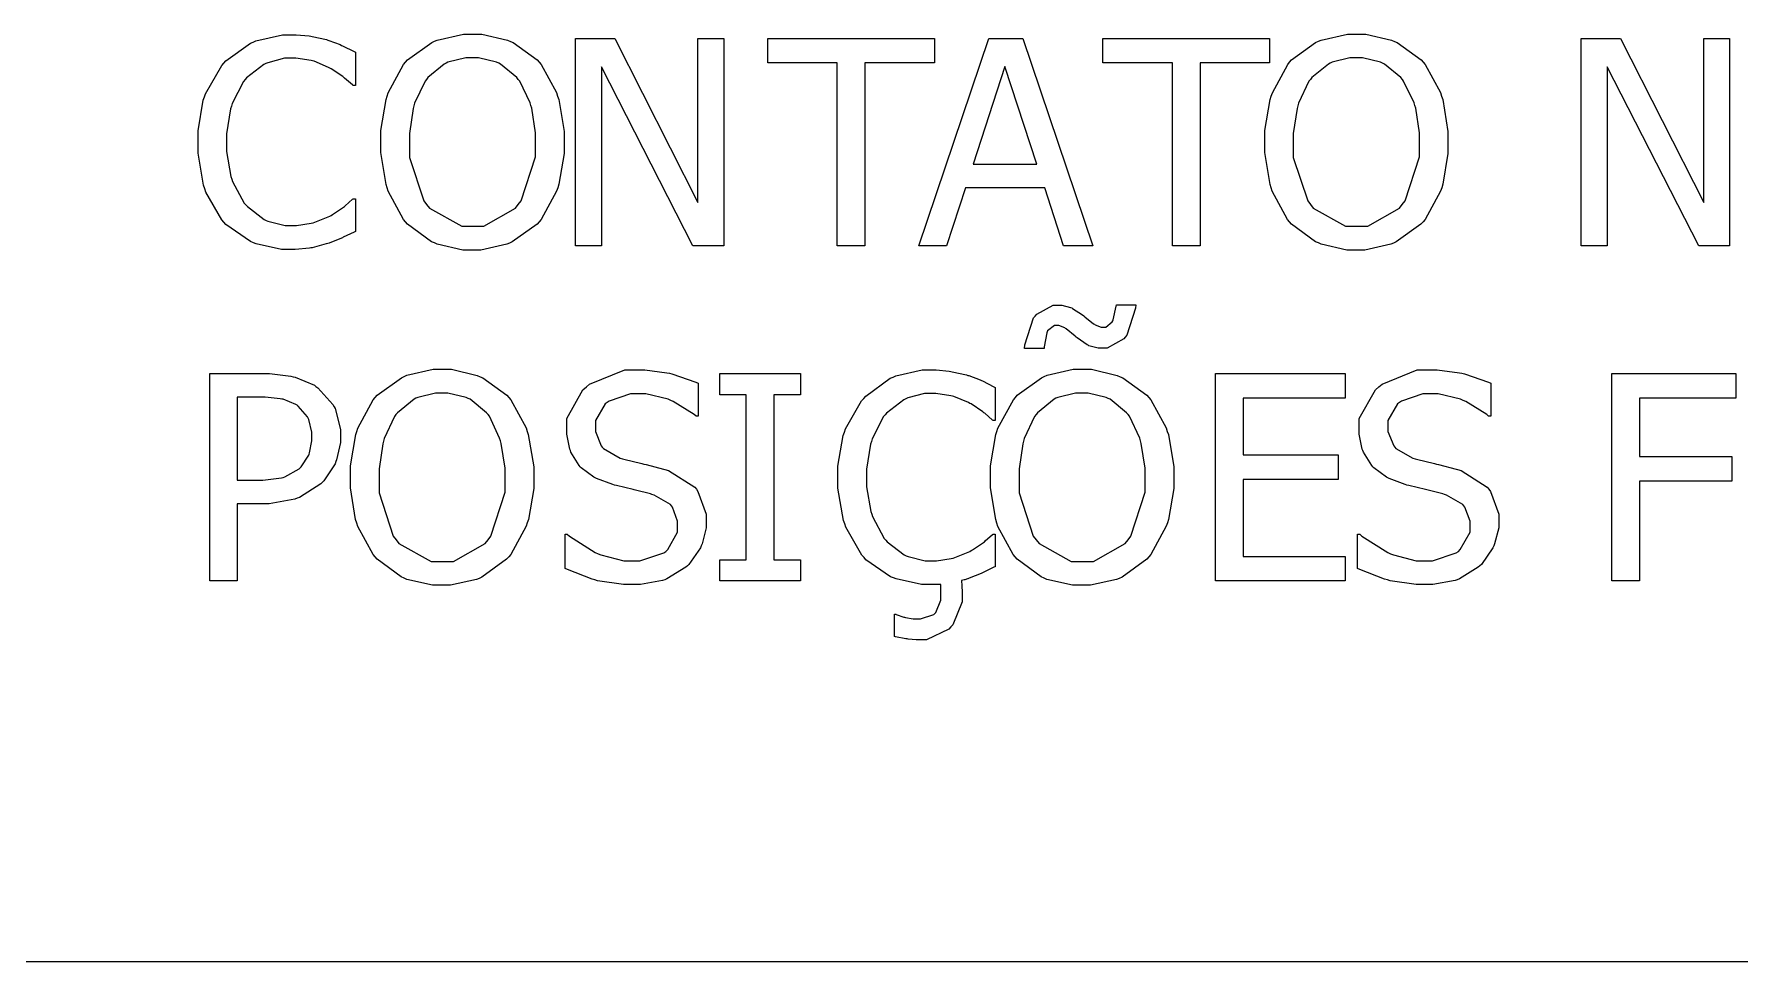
# Model space of a CAD drawing. Header units: millimetres. Extents: x 1974 to 2560, y 1429 to 1567.
# Drawn here: x 2481.084 to 2482.474, y 1519.283 to 1520.039 of the extents above; entities that cross this region are included whole.
import ezdxf

# ---------------------------------------------------------------- set-up
doc = ezdxf.new("R2010")
doc.units = ezdxf.units.MM
doc.layers.add('TEXTO', color=4, linetype='Continuous')

msp = doc.modelspace()

# ---------------------------------------------------------------- linework, layer by layer
at = {"layer": 'TEXTO', "color": 0}
for p, q in [((2481.2649, 1520.0332), (2481.2865, 1520.0381)), ((2481.2865, 1520.0381), (2481.2936, 1520.0381)), ((2481.2936, 1520.0381), (2481.2976, 1520.0381)), ((2481.2976, 1520.0381), (2481.3083, 1520.0371)), ((2481.4127, 1520.0337), (2481.434, 1520.0386)), ((2481.434, 1520.0386), (2481.4412, 1520.0386)), ((2481.4412, 1520.0386), (2481.449, 1520.0386)), ((2481.449, 1520.0386), (2481.47, 1520.0336)), ((2482.1329, 1520.0337), (2482.1544, 1520.0386)), ((2482.1544, 1520.0386), (2482.1615, 1520.0386)), ((2482.1615, 1520.0386), (2482.1693, 1520.0386)), ((2482.1693, 1520.0386), (2482.1903, 1520.0336)), ((2481.2404, 1520.0168), (2481.2604, 1520.0312)), ((2481.2604, 1520.0312), (2481.2627, 1520.0321)), ((2481.2627, 1520.0321), (2481.2649, 1520.0332)), ((2481.3083, 1520.0371), (2481.3096, 1520.0368)), ((2481.3096, 1520.0368), (2481.3107, 1520.0366)), ((2481.3107, 1520.0366), (2481.3223, 1520.0341)), ((2481.3223, 1520.0341), (2481.3234, 1520.0337)), ((2481.3234, 1520.0337), (2481.3242, 1520.0334)), ((2481.3242, 1520.0334), (2481.3335, 1520.03)), ((2481.3335, 1520.03), (2481.3345, 1520.0294)), ((2481.3345, 1520.0294), (2481.3355, 1520.029)), ((2481.3355, 1520.029), (2481.3449, 1520.0244)), ((2481.3449, 1520.0244), (2481.3459, 1520.0238)), ((2481.3884, 1520.0176), (2481.4081, 1520.0318)), ((2481.4081, 1520.0318), (2481.4104, 1520.0327)), ((2481.4104, 1520.0327), (2481.4127, 1520.0337)), ((2481.47, 1520.0336), (2481.4724, 1520.0326)), ((2481.4724, 1520.0326), (2481.4746, 1520.0316)), ((2481.4746, 1520.0316), (2481.4941, 1520.0175)), ((2481.5253, 1519.8661), (2481.5253, 1520.0351)), ((2481.5253, 1520.0351), (2481.5573, 1520.0351)), ((2481.5573, 1520.0351), (2481.6251, 1519.9013)), ((2481.6251, 1519.9013), (2481.6251, 1520.0351)), ((2481.6251, 1520.0351), (2481.6461, 1520.0351)), ((2481.6461, 1520.0351), (2481.6461, 1519.8661)), ((2481.6461, 1520.0351), (2481.6461, 1520.0351)), ((2481.6819, 1520.0151), (2481.6819, 1520.0351)), ((2481.6819, 1520.0351), (2481.8177, 1520.0351)), ((2481.8051, 1519.8661), (2481.8621, 1520.0351)), ((2481.8177, 1520.0351), (2481.8177, 1520.0151)), ((2481.8621, 1520.0351), (2481.8897, 1520.0351)), ((2481.8897, 1520.0351), (2481.9467, 1519.8661)), ((2481.9551, 1520.0151), (2481.9551, 1520.0351)), ((2481.9551, 1520.0351), (2482.0909, 1520.0351)), ((2482.0909, 1520.0351), (2482.0909, 1520.0151)), ((2482.1088, 1520.0176), (2482.1284, 1520.0318)), ((2482.1284, 1520.0318), (2482.1307, 1520.0327)), ((2482.1307, 1520.0327), (2482.1329, 1520.0337)), ((2482.1903, 1520.0336), (2482.1926, 1520.0326)), ((2482.1926, 1520.0326), (2482.1948, 1520.0316)), ((2482.1948, 1520.0316), (2482.2143, 1520.0175)), ((2482.3448, 1519.8661), (2482.3448, 1520.0351)), ((2482.3448, 1520.0351), (2482.3767, 1520.0351)), ((2482.3767, 1520.0351), (2482.4446, 1519.9013)), ((2482.4446, 1519.9013), (2482.4446, 1520.0351)), ((2482.4446, 1520.0351), (2482.4657, 1520.0351)), ((2482.4657, 1520.0351), (2482.4657, 1519.8661)), ((2482.4657, 1520.0351), (2482.4657, 1520.0351)), ((2481.2239, 1519.99), (2481.237, 1520.0129)), ((2481.237, 1520.0129), (2481.2387, 1520.0149)), ((2481.2387, 1520.0149), (2481.2404, 1520.0168)), ((2481.2713, 1520.0138), (2481.2573, 1520.0029)), ((2481.273, 1520.0145), (2481.2713, 1520.0138)), ((2481.2745, 1520.0152), (2481.273, 1520.0145)), ((2481.2883, 1520.019), (2481.2745, 1520.0152)), ((2481.2934, 1520.019), (2481.2883, 1520.019)), ((2481.2975, 1520.019), (2481.2934, 1520.019)), ((2481.3098, 1520.017), (2481.2975, 1520.019)), ((2481.311, 1520.0167), (2481.3098, 1520.017)), ((2481.3123, 1520.0164), (2481.311, 1520.0167)), ((2481.3239, 1520.0114), (2481.3123, 1520.0164)), ((2481.3251, 1520.0109), (2481.3239, 1520.0114)), ((2481.3262, 1520.0103), (2481.3251, 1520.0109)), ((2481.3357, 1520.0039), (2481.3262, 1520.0103)), ((2481.3459, 1520.0238), (2481.3459, 1519.9967)), ((2481.3727, 1519.9906), (2481.3852, 1520.0137)), ((2481.3852, 1520.0137), (2481.3869, 1520.0157)), ((2481.3869, 1520.0157), (2481.3884, 1520.0176)), ((2481.4184, 1520.0142), (2481.405, 1520.0032)), ((2481.42, 1520.0149), (2481.4184, 1520.0142)), ((2481.4214, 1520.0157), (2481.42, 1520.0149)), ((2481.436, 1520.0191), (2481.4214, 1520.0157)), ((2481.4414, 1520.0191), (2481.436, 1520.0191)), ((2481.4463, 1520.0191), (2481.4414, 1520.0191)), ((2481.461, 1520.0156), (2481.4463, 1520.0191)), ((2481.4627, 1520.0148), (2481.461, 1520.0156)), ((2481.4642, 1520.0141), (2481.4627, 1520.0148)), ((2481.4776, 1520.0031), (2481.4642, 1520.0141)), ((2481.4941, 1520.0175), (2481.4957, 1520.0157)), ((2481.4957, 1520.0157), (2481.4973, 1520.0138)), ((2481.4957, 1520.0157), (2481.4957, 1520.0157)), ((2481.4973, 1520.0138), (2481.5097, 1519.9909)), ((2481.621, 1519.8661), (2481.5464, 1520.0118)), ((2481.5464, 1520.0118), (2481.5464, 1519.8661)), ((2481.7385, 1520.0151), (2481.6819, 1520.0151)), ((2481.7385, 1519.8661), (2481.7385, 1520.0151)), ((2481.8177, 1520.0151), (2481.7611, 1520.0151)), ((2481.7611, 1520.0151), (2481.7611, 1519.8661)), ((2481.8752, 1520.0121), (2481.8493, 1519.9325)), ((2481.9013, 1519.9325), (2481.8752, 1520.0121)), ((2482.0117, 1520.0151), (2481.9551, 1520.0151)), ((2482.0117, 1519.8661), (2482.0117, 1520.0151)), ((2482.0909, 1520.0151), (2482.0343, 1520.0151)), ((2482.0343, 1520.0151), (2482.0343, 1519.8661)), ((2482.0931, 1519.9906), (2482.1056, 1520.0137)), ((2482.1056, 1520.0137), (2482.1072, 1520.0157)), ((2482.1072, 1520.0157), (2482.1088, 1520.0176)), ((2482.1388, 1520.0142), (2482.1253, 1520.0032)), ((2482.1403, 1520.0149), (2482.1388, 1520.0142)), ((2482.1418, 1520.0157), (2482.1403, 1520.0149)), ((2482.1563, 1520.0191), (2482.1418, 1520.0157)), ((2482.1617, 1520.0191), (2482.1563, 1520.0191)), ((2482.1665, 1520.0191), (2482.1617, 1520.0191)), ((2482.1812, 1520.0156), (2482.1665, 1520.0191)), ((2482.1829, 1520.0148), (2482.1812, 1520.0156)), ((2482.1844, 1520.0141), (2482.1829, 1520.0148)), ((2482.1979, 1520.0031), (2482.1844, 1520.0141)), ((2482.2143, 1520.0175), (2482.216, 1520.0157)), ((2482.216, 1520.0157), (2482.2175, 1520.0138)), ((2482.216, 1520.0157), (2482.216, 1520.0157)), ((2482.2175, 1520.0138), (2482.23, 1519.9909)), ((2482.4405, 1519.8661), (2482.3658, 1520.0118)), ((2482.3658, 1520.0118), (2482.3658, 1519.8661)), ((2481.2549, 1520), (2481.2456, 1519.982)), ((2481.2561, 1520.0015), (2481.2549, 1520)), ((2481.2573, 1520.0029), (2481.2561, 1520.0015)), ((2481.3364, 1520.0032), (2481.3357, 1520.0039)), ((2481.3372, 1520.0026), (2481.3364, 1520.0032)), ((2481.3435, 1519.9971), (2481.3372, 1520.0026)), ((2481.344, 1519.9967), (2481.3435, 1519.9971)), ((2481.3459, 1519.9967), (2481.344, 1519.9967)), ((2481.4027, 1520.0003), (2481.3942, 1519.9823)), ((2481.4039, 1520.0017), (2481.4027, 1520.0003)), ((2481.405, 1520.0032), (2481.4039, 1520.0017)), ((2481.4787, 1520.0017), (2481.4776, 1520.0031)), ((2481.4798, 1520.0003), (2481.4787, 1520.0017)), ((2481.4884, 1519.9825), (2481.4798, 1520.0003)), ((2482.1229, 1520.0003), (2482.1144, 1519.9823)), ((2482.1241, 1520.0017), (2482.1229, 1520.0003)), ((2482.1253, 1520.0032), (2482.1241, 1520.0017)), ((2482.1991, 1520.0017), (2482.1979, 1520.0031)), ((2482.2001, 1520.0003), (2482.1991, 1520.0017)), ((2482.2086, 1519.9825), (2482.2001, 1520.0003)), ((2481.2177, 1519.9597), (2481.222, 1519.9848)), ((2481.222, 1519.9848), (2481.223, 1519.9874)), ((2481.223, 1519.9874), (2481.2239, 1519.99)), ((2481.3666, 1519.96), (2481.371, 1519.9853)), ((2481.371, 1519.9853), (2481.3719, 1519.9879)), ((2481.3719, 1519.9879), (2481.3727, 1519.9906)), ((2481.489, 1519.9803), (2481.4884, 1519.9825)), ((2481.5097, 1519.9909), (2481.5107, 1519.9881)), ((2481.5107, 1519.9881), (2481.5116, 1519.9854)), ((2481.5116, 1519.9854), (2481.516, 1519.9593)), ((2482.0869, 1519.96), (2482.0913, 1519.9853)), ((2482.0913, 1519.9853), (2482.0922, 1519.9879)), ((2482.0922, 1519.9879), (2482.0931, 1519.9906)), ((2482.2093, 1519.9803), (2482.2086, 1519.9825)), ((2482.23, 1519.9909), (2482.231, 1519.9881)), ((2482.231, 1519.9881), (2482.2319, 1519.9854)), ((2482.2319, 1519.9854), (2482.2362, 1519.9593)), ((2481.2443, 1519.9777), (2481.241, 1519.9572)), ((2481.2449, 1519.9798), (2481.2443, 1519.9777)), ((2481.2456, 1519.982), (2481.2449, 1519.9798)), ((2481.3929, 1519.9779), (2481.39, 1519.9575)), ((2481.3936, 1519.98), (2481.3929, 1519.9779)), ((2481.3942, 1519.9823), (2481.3936, 1519.98)), ((2481.4896, 1519.9781), (2481.489, 1519.9803)), ((2481.4926, 1519.958), (2481.4896, 1519.9781)), ((2482.1132, 1519.9779), (2482.1102, 1519.9575)), ((2482.1138, 1519.98), (2482.1132, 1519.9779)), ((2482.1144, 1519.9823), (2482.1138, 1519.98)), ((2482.2099, 1519.9781), (2482.2093, 1519.9803)), ((2482.213, 1519.958), (2482.2099, 1519.9781)), ((2481.2177, 1519.9504), (2481.2177, 1519.9597)), ((2481.241, 1519.9572), (2481.241, 1519.9504)), ((2481.3666, 1519.9506), (2481.3666, 1519.96)), ((2481.39, 1519.9575), (2481.39, 1519.9506)), ((2481.4926, 1519.9506), (2481.4926, 1519.958)), ((2481.516, 1519.9593), (2481.516, 1519.9506)), ((2482.0869, 1519.9506), (2482.0869, 1519.96)), ((2482.1102, 1519.9575), (2482.1102, 1519.9506)), ((2482.213, 1519.9506), (2482.213, 1519.958)), ((2482.2362, 1519.9593), (2482.2362, 1519.9506)), ((2481.2177, 1519.9416), (2481.2177, 1519.9504)), ((2481.2222, 1519.9154), (2481.2177, 1519.9416)), ((2481.241, 1519.9504), (2481.241, 1519.9429)), ((2481.241, 1519.9429), (2481.2445, 1519.9226)), ((2481.3666, 1519.942), (2481.3666, 1519.9506)), ((2481.371, 1519.9161), (2481.3666, 1519.942)), ((2481.39, 1519.9506), (2481.39, 1519.9379)), ((2481.4926, 1519.9387), (2481.4926, 1519.9506)), ((2481.4926, 1519.9506), (2481.4926, 1519.9506)), ((2481.516, 1519.9413), (2481.5117, 1519.9162)), ((2481.516, 1519.9506), (2481.516, 1519.9413)), ((2482.0869, 1519.942), (2482.0869, 1519.9506)), ((2482.0912, 1519.9161), (2482.0869, 1519.942)), ((2482.1102, 1519.9506), (2482.1102, 1519.9379)), ((2482.213, 1519.9387), (2482.213, 1519.9506)), ((2482.213, 1519.9506), (2482.213, 1519.9506)), ((2482.2362, 1519.9413), (2482.232, 1519.9162)), ((2482.2362, 1519.9506), (2482.2362, 1519.9413)), ((2481.39, 1519.9379), (2481.4016, 1519.9027)), ((2481.481, 1519.9027), (2481.4926, 1519.9387)), ((2481.8493, 1519.9325), (2481.9013, 1519.9325)), ((2481.8493, 1519.9325), (2481.8493, 1519.9325)), ((2482.1102, 1519.9379), (2482.1219, 1519.9027)), ((2482.2013, 1519.9027), (2482.213, 1519.9387)), ((2481.2232, 1519.9126), (2481.2222, 1519.9154)), ((2481.2445, 1519.9226), (2481.2452, 1519.9205)), ((2481.2452, 1519.9205), (2481.2459, 1519.9184)), ((2481.2459, 1519.9184), (2481.2554, 1519.9008)), ((2481.3719, 1519.9133), (2481.371, 1519.9161)), ((2481.3727, 1519.9106), (2481.3719, 1519.9133)), ((2481.5108, 1519.9134), (2481.5099, 1519.9107)), ((2481.5117, 1519.9162), (2481.5108, 1519.9134)), ((2481.843, 1519.9133), (2481.8277, 1519.8661)), ((2481.9077, 1519.9133), (2481.843, 1519.9133)), ((2481.9229, 1519.8661), (2481.9077, 1519.9133)), ((2482.0921, 1519.9133), (2482.0912, 1519.9161)), ((2482.093, 1519.9106), (2482.0921, 1519.9133)), ((2482.2311, 1519.9134), (2482.2302, 1519.9107)), ((2482.232, 1519.9162), (2482.2311, 1519.9134)), ((2481.2241, 1519.9099), (2481.2232, 1519.9126)), ((2481.2371, 1519.8871), (2481.2241, 1519.9099)), ((2481.2554, 1519.9008), (2481.2567, 1519.8994)), ((2481.2567, 1519.8994), (2481.2579, 1519.898)), ((2481.3377, 1519.8987), (2481.3436, 1519.904)), ((2481.3436, 1519.904), (2481.3441, 1519.9044)), ((2481.3441, 1519.9044), (2481.3459, 1519.9044)), ((2481.3459, 1519.9044), (2481.3459, 1519.8776)), ((2481.3851, 1519.8876), (2481.3727, 1519.9106)), ((2481.4016, 1519.9027), (2481.404, 1519.8997)), ((2481.404, 1519.8997), (2481.4063, 1519.8967)), ((2481.4764, 1519.8967), (2481.4787, 1519.8997)), ((2481.4787, 1519.8997), (2481.481, 1519.9027)), ((2481.5099, 1519.9107), (2481.4974, 1519.8876)), ((2482.1055, 1519.8876), (2482.093, 1519.9106)), ((2482.1219, 1519.9027), (2482.1242, 1519.8997)), ((2482.1242, 1519.8997), (2482.1265, 1519.8967)), ((2482.1967, 1519.8967), (2482.199, 1519.8997)), ((2482.199, 1519.8997), (2482.2013, 1519.9027)), ((2482.2302, 1519.9107), (2482.2176, 1519.8876)), ((2481.2388, 1519.8852), (2481.2371, 1519.8871)), ((2481.2405, 1519.8833), (2481.2388, 1519.8852)), ((2481.2579, 1519.898), (2481.2715, 1519.8875)), ((2481.2715, 1519.8875), (2481.2732, 1519.8867)), ((2481.2732, 1519.8867), (2481.2747, 1519.8861)), ((2481.2747, 1519.8861), (2481.2887, 1519.8825)), ((2481.3115, 1519.8849), (2481.3129, 1519.8853)), ((2481.3129, 1519.8853), (2481.3251, 1519.8902)), ((2481.3251, 1519.8902), (2481.3263, 1519.8908)), ((2481.3263, 1519.8908), (2481.3272, 1519.8915)), ((2481.3272, 1519.8915), (2481.3362, 1519.8975)), ((2481.3362, 1519.8975), (2481.337, 1519.8981)), ((2481.337, 1519.8981), (2481.3377, 1519.8987)), ((2481.3868, 1519.8856), (2481.3851, 1519.8876)), ((2481.3884, 1519.8838), (2481.3868, 1519.8856)), ((2481.4063, 1519.8967), (2481.4326, 1519.882)), ((2481.4507, 1519.882), (2481.4764, 1519.8967)), ((2481.4957, 1519.8856), (2481.494, 1519.8837)), ((2481.4974, 1519.8876), (2481.4957, 1519.8856)), ((2482.1071, 1519.8856), (2482.1055, 1519.8876)), ((2482.1087, 1519.8838), (2482.1071, 1519.8856)), ((2482.1265, 1519.8967), (2482.1528, 1519.882)), ((2482.171, 1519.882), (2482.1967, 1519.8967)), ((2482.216, 1519.8856), (2482.2142, 1519.8837)), ((2482.2176, 1519.8876), (2482.216, 1519.8856)), ((2481.2605, 1519.8696), (2481.2405, 1519.8833)), ((2481.2887, 1519.8825), (2481.2934, 1519.8825)), ((2481.2934, 1519.8825), (2481.2979, 1519.8825)), ((2481.2979, 1519.8825), (2481.31, 1519.8845)), ((2481.31, 1519.8845), (2481.3115, 1519.8849)), ((2481.3345, 1519.8722), (2481.3245, 1519.8683)), ((2481.3354, 1519.8725), (2481.3345, 1519.8722)), ((2481.3361, 1519.873), (2481.3354, 1519.8725)), ((2481.3449, 1519.8772), (2481.3361, 1519.873)), ((2481.3459, 1519.8776), (2481.3449, 1519.8772)), ((2481.408, 1519.8694), (2481.3884, 1519.8838)), ((2481.4326, 1519.882), (2481.4414, 1519.882)), ((2481.4414, 1519.882), (2481.4507, 1519.882)), ((2481.494, 1519.8837), (2481.4738, 1519.8692)), ((2482.1284, 1519.8694), (2482.1087, 1519.8838)), ((2482.1528, 1519.882), (2482.1617, 1519.882)), ((2482.1617, 1519.882), (2482.171, 1519.882)), ((2482.2142, 1519.8837), (2482.1941, 1519.8692)), ((2481.2628, 1519.8686), (2481.2605, 1519.8696)), ((2481.2651, 1519.8677), (2481.2628, 1519.8686)), ((2481.2856, 1519.863), (2481.2651, 1519.8677)), ((2481.2933, 1519.863), (2481.2856, 1519.863)), ((2481.297, 1519.863), (2481.2933, 1519.863)), ((2481.2933, 1519.863), (2481.2933, 1519.863)), ((2481.3086, 1519.8641), (2481.297, 1519.863)), ((2481.3097, 1519.8643), (2481.3086, 1519.8641)), ((2481.3107, 1519.8645), (2481.3097, 1519.8643)), ((2481.3221, 1519.8676), (2481.3107, 1519.8645)), ((2481.3234, 1519.8679), (2481.3221, 1519.8676)), ((2481.3245, 1519.8683), (2481.3234, 1519.8679)), ((2481.4104, 1519.8684), (2481.408, 1519.8694)), ((2481.4126, 1519.8674), (2481.4104, 1519.8684)), ((2481.4334, 1519.8626), (2481.4126, 1519.8674)), ((2481.4412, 1519.8626), (2481.4334, 1519.8626)), ((2481.4482, 1519.8626), (2481.4412, 1519.8626)), ((2481.4693, 1519.8673), (2481.4482, 1519.8626)), ((2481.4716, 1519.8682), (2481.4693, 1519.8673)), ((2481.4738, 1519.8692), (2481.4716, 1519.8682)), ((2481.5464, 1519.8661), (2481.5253, 1519.8661)), ((2481.6461, 1519.8661), (2481.621, 1519.8661)), ((2481.7611, 1519.8661), (2481.7385, 1519.8661)), ((2481.7611, 1519.8661), (2481.7611, 1519.8661)), ((2481.8277, 1519.8661), (2481.8051, 1519.8661)), ((2481.8277, 1519.8661), (2481.8277, 1519.8661)), ((2481.9467, 1519.8661), (2481.9229, 1519.8661)), ((2482.0343, 1519.8661), (2482.0117, 1519.8661)), ((2482.0343, 1519.8661), (2482.0343, 1519.8661)), ((2482.1307, 1519.8684), (2482.1284, 1519.8694)), ((2482.1329, 1519.8674), (2482.1307, 1519.8684)), ((2482.1538, 1519.8626), (2482.1329, 1519.8674)), ((2482.1615, 1519.8626), (2482.1538, 1519.8626)), ((2482.1685, 1519.8626), (2482.1615, 1519.8626)), ((2482.1896, 1519.8673), (2482.1685, 1519.8626)), ((2482.1919, 1519.8682), (2482.1896, 1519.8673)), ((2482.1941, 1519.8692), (2482.1919, 1519.8682)), ((2482.3658, 1519.8661), (2482.3448, 1519.8661)), ((2482.4657, 1519.8661), (2482.4405, 1519.8661)), ((2481.9011, 1519.8103), (2481.9144, 1519.8176)), ((2481.9144, 1519.8176), (2481.919, 1519.8176)), ((2481.919, 1519.8176), (2481.9216, 1519.8176)), ((2481.9216, 1519.8176), (2481.9287, 1519.8158)), ((2481.9287, 1519.8158), (2481.9296, 1519.8155)), ((2481.9635, 1519.8058), (2481.9659, 1519.8168)), ((2481.9659, 1519.8168), (2481.966, 1519.8181)), ((2481.966, 1519.8181), (2481.9818, 1519.8181)), ((2481.966, 1519.8181), (2481.966, 1519.8181)), ((2481.9818, 1519.8181), (2481.9816, 1519.8152)), ((2481.8913, 1519.7853), (2481.8984, 1519.8073)), ((2481.8984, 1519.8073), (2481.8998, 1519.8087)), ((2481.8998, 1519.8087), (2481.9011, 1519.8103)), ((2481.9296, 1519.8155), (2481.9304, 1519.8151)), ((2481.9304, 1519.8151), (2481.9385, 1519.8097)), ((2481.9385, 1519.8097), (2481.9394, 1519.8089)), ((2481.9394, 1519.8089), (2481.9402, 1519.8083)), ((2481.9402, 1519.8083), (2481.9475, 1519.8025)), ((2481.9475, 1519.8025), (2481.9482, 1519.8021)), ((2481.9482, 1519.8021), (2481.9488, 1519.8017)), ((2481.9488, 1519.8017), (2481.9537, 1519.7998)), ((2481.9573, 1519.7998), (2481.9627, 1519.8042)), ((2481.9627, 1519.8042), (2481.9631, 1519.805)), ((2481.9631, 1519.805), (2481.9635, 1519.8058)), ((2481.9816, 1519.8152), (2481.9745, 1519.7932)), ((2481.9093, 1519.7952), (2481.9071, 1519.7838)), ((2481.9097, 1519.796), (2481.9093, 1519.7952)), ((2481.91, 1519.7969), (2481.9097, 1519.796)), ((2481.9155, 1519.8012), (2481.91, 1519.7969)), ((2481.9174, 1519.8012), (2481.9155, 1519.8012)), ((2481.919, 1519.8012), (2481.9174, 1519.8012)), ((2481.9239, 1519.7993), (2481.919, 1519.8012)), ((2481.9246, 1519.7988), (2481.9239, 1519.7993)), ((2481.9252, 1519.7983), (2481.9246, 1519.7988)), ((2481.9324, 1519.7924), (2481.9252, 1519.7983)), ((2481.9333, 1519.7917), (2481.9324, 1519.7924)), ((2481.934, 1519.791), (2481.9333, 1519.7917)), ((2481.9421, 1519.7853), (2481.934, 1519.791)), ((2481.9537, 1519.7998), (2481.9554, 1519.7998)), ((2481.9554, 1519.7998), (2481.9573, 1519.7998)), ((2481.9721, 1519.7902), (2481.9584, 1519.7828)), ((2481.9733, 1519.7917), (2481.9721, 1519.7902)), ((2481.9745, 1519.7932), (2481.9733, 1519.7917)), ((2481.8912, 1519.7824), (2481.8913, 1519.7853)), ((2481.9071, 1519.7824), (2481.8912, 1519.7824)), ((2481.9071, 1519.7838), (2481.9071, 1519.7824)), ((2481.943, 1519.785), (2481.9421, 1519.7853)), ((2481.9437, 1519.7847), (2481.943, 1519.785)), ((2481.9511, 1519.7828), (2481.9437, 1519.7847)), ((2481.9539, 1519.7828), (2481.9511, 1519.7828)), ((2481.9584, 1519.7828), (2481.9539, 1519.7828)), ((2481.2273, 1519.593), (2481.2273, 1519.7619)), ((2481.2273, 1519.7619), (2481.2697, 1519.7619)), ((2481.2697, 1519.7619), (2481.276, 1519.7619)), ((2481.276, 1519.7619), (2481.2934, 1519.7599)), ((2481.3857, 1519.7596), (2481.3879, 1519.7606)), ((2481.3879, 1519.7606), (2481.4093, 1519.7655)), ((2481.4093, 1519.7655), (2481.4165, 1519.7655)), ((2481.4165, 1519.7655), (2481.4242, 1519.7655)), ((2481.4242, 1519.7655), (2481.4452, 1519.7605)), ((2481.4452, 1519.7605), (2481.4475, 1519.7594)), ((2481.5368, 1519.7534), (2481.5654, 1519.765)), ((2481.5654, 1519.765), (2481.575, 1519.765)), ((2481.575, 1519.765), (2481.5817, 1519.765)), ((2481.5817, 1519.765), (2481.5996, 1519.7627)), ((2481.5996, 1519.7627), (2481.6018, 1519.7622)), ((2481.6018, 1519.7622), (2481.6038, 1519.7617)), ((2481.6038, 1519.7617), (2481.6234, 1519.755)), ((2481.6429, 1519.7447), (2481.6429, 1519.7619)), ((2481.6429, 1519.7619), (2481.7085, 1519.7619)), ((2481.7085, 1519.7619), (2481.7085, 1519.7447)), ((2481.7841, 1519.7591), (2481.7864, 1519.7601)), ((2481.7864, 1519.7601), (2481.8079, 1519.765)), ((2481.8079, 1519.765), (2481.8151, 1519.765)), ((2481.8151, 1519.765), (2481.8191, 1519.765)), ((2481.8191, 1519.765), (2481.8298, 1519.764)), ((2481.8298, 1519.764), (2481.8311, 1519.7637)), ((2481.8311, 1519.7637), (2481.8323, 1519.7635)), ((2481.8323, 1519.7635), (2481.8438, 1519.7609)), ((2481.8438, 1519.7609), (2481.8449, 1519.7605)), ((2481.8449, 1519.7605), (2481.8458, 1519.7603)), ((2481.8458, 1519.7603), (2481.8551, 1519.7568)), ((2481.9073, 1519.7596), (2481.9095, 1519.7606)), ((2481.9095, 1519.7606), (2481.9309, 1519.7655)), ((2481.9309, 1519.7655), (2481.938, 1519.7655)), ((2481.938, 1519.7655), (2481.9458, 1519.7655)), ((2481.9458, 1519.7655), (2481.9667, 1519.7605)), ((2481.9667, 1519.7605), (2481.9691, 1519.7594)), ((2482.0469, 1519.593), (2482.0469, 1519.7619)), ((2482.0469, 1519.7619), (2482.1524, 1519.7619)), ((2482.1524, 1519.7619), (2482.1524, 1519.742)), ((2482.1825, 1519.7534), (2482.2111, 1519.765)), ((2482.2111, 1519.765), (2482.2207, 1519.765)), ((2482.2207, 1519.765), (2482.2274, 1519.765)), ((2482.2274, 1519.765), (2482.2455, 1519.7627)), ((2482.2455, 1519.7627), (2482.2476, 1519.7622)), ((2482.2476, 1519.7622), (2482.2496, 1519.7617)), ((2482.2496, 1519.7617), (2482.2691, 1519.755)), ((2482.3697, 1519.593), (2482.3697, 1519.7619)), ((2482.3697, 1519.7619), (2482.4708, 1519.7619)), ((2482.4708, 1519.7619), (2482.4708, 1519.742)), ((2482.4708, 1519.7619), (2482.4708, 1519.7619)), ((2481.2934, 1519.7599), (2481.2952, 1519.7594)), ((2481.2952, 1519.7594), (2481.297, 1519.7591)), ((2481.297, 1519.7591), (2481.3125, 1519.7524)), ((2481.3125, 1519.7524), (2481.3138, 1519.7514)), ((2481.3138, 1519.7514), (2481.3154, 1519.7503)), ((2481.3154, 1519.7503), (2481.3276, 1519.7367)), ((2481.3637, 1519.7445), (2481.3834, 1519.7586)), ((2481.3834, 1519.7586), (2481.3857, 1519.7596)), ((2481.4475, 1519.7594), (2481.4498, 1519.7585)), ((2481.4498, 1519.7585), (2481.4693, 1519.7444)), ((2481.5181, 1519.7253), (2481.5314, 1519.7488)), ((2481.5314, 1519.7488), (2481.5342, 1519.7511)), ((2481.5342, 1519.7511), (2481.5368, 1519.7534)), ((2481.6234, 1519.755), (2481.6253, 1519.7541)), ((2481.6253, 1519.7541), (2481.6253, 1519.7272)), ((2481.7618, 1519.7436), (2481.7818, 1519.7581)), ((2481.7818, 1519.7581), (2481.7841, 1519.7591)), ((2481.8551, 1519.7568), (2481.856, 1519.7563)), ((2481.856, 1519.7563), (2481.8569, 1519.756)), ((2481.8569, 1519.756), (2481.8663, 1519.7513)), ((2481.8663, 1519.7513), (2481.8673, 1519.7507)), ((2481.8673, 1519.7507), (2481.8673, 1519.7236)), ((2481.8853, 1519.7445), (2481.9049, 1519.7586)), ((2481.9049, 1519.7586), (2481.9073, 1519.7596)), ((2481.9691, 1519.7594), (2481.9713, 1519.7585)), ((2481.9713, 1519.7585), (2481.9908, 1519.7444)), ((2482.1639, 1519.7253), (2482.1772, 1519.7488)), ((2482.1772, 1519.7488), (2482.1799, 1519.7511)), ((2482.1799, 1519.7511), (2482.1825, 1519.7534)), ((2482.2691, 1519.755), (2482.271, 1519.7541)), ((2482.271, 1519.7541), (2482.271, 1519.7272)), ((2481.2683, 1519.7427), (2481.2497, 1519.7427)), ((2481.2497, 1519.7427), (2481.2497, 1519.6751)), ((2481.2724, 1519.7427), (2481.2683, 1519.7427)), ((2481.2847, 1519.7415), (2481.2724, 1519.7427)), ((2481.286, 1519.7412), (2481.2847, 1519.7415)), ((2481.2872, 1519.741), (2481.286, 1519.7412)), ((2481.2974, 1519.7367), (2481.2872, 1519.741)), ((2481.2984, 1519.7362), (2481.2974, 1519.7367)), ((2481.2994, 1519.7355), (2481.2984, 1519.7362)), ((2481.307, 1519.7268), (2481.2994, 1519.7355)), ((2481.3276, 1519.7367), (2481.3286, 1519.735)), ((2481.3286, 1519.735), (2481.3295, 1519.7334)), ((2481.3295, 1519.7334), (2481.3339, 1519.7165)), ((2481.348, 1519.7175), (2481.3605, 1519.7406)), ((2481.3605, 1519.7406), (2481.3621, 1519.7426)), ((2481.3621, 1519.7426), (2481.3637, 1519.7445)), ((2481.3937, 1519.7411), (2481.3802, 1519.7301)), ((2481.3952, 1519.7418), (2481.3937, 1519.7411)), ((2481.3967, 1519.7426), (2481.3952, 1519.7418)), ((2481.4112, 1519.746), (2481.3967, 1519.7426)), ((2481.4166, 1519.746), (2481.4112, 1519.746)), ((2481.4214, 1519.746), (2481.4166, 1519.746)), ((2481.4362, 1519.7424), (2481.4214, 1519.746)), ((2481.4378, 1519.7417), (2481.4362, 1519.7424)), ((2481.4394, 1519.741), (2481.4378, 1519.7417)), ((2481.4528, 1519.7301), (2481.4394, 1519.741)), ((2481.4693, 1519.7444), (2481.4709, 1519.7426)), ((2481.4709, 1519.7426), (2481.4725, 1519.7407)), ((2481.4709, 1519.7426), (2481.4709, 1519.7426)), ((2481.4725, 1519.7407), (2481.485, 1519.7177)), ((2481.5495, 1519.7372), (2481.5415, 1519.7237)), ((2481.5511, 1519.7383), (2481.5495, 1519.7372)), ((2481.5527, 1519.7396), (2481.5511, 1519.7383)), ((2481.57, 1519.7455), (2481.5527, 1519.7396)), ((2481.5764, 1519.7455), (2481.57, 1519.7455)), ((2481.5825, 1519.7455), (2481.5764, 1519.7455)), ((2481.6007, 1519.741), (2481.5825, 1519.7455)), ((2481.6029, 1519.7401), (2481.6007, 1519.741)), ((2481.6049, 1519.7392), (2481.6029, 1519.7401)), ((2481.6221, 1519.7285), (2481.6049, 1519.7392)), ((2481.6644, 1519.7447), (2481.6429, 1519.7447)), ((2481.6644, 1519.6102), (2481.6644, 1519.7447)), ((2481.7085, 1519.7447), (2481.6869, 1519.7447)), ((2481.6869, 1519.7447), (2481.6869, 1519.6102)), ((2481.7454, 1519.717), (2481.7584, 1519.7398)), ((2481.7584, 1519.7398), (2481.7602, 1519.7417)), ((2481.7602, 1519.7417), (2481.7618, 1519.7436)), ((2481.7929, 1519.7407), (2481.7787, 1519.7298)), ((2481.7945, 1519.7414), (2481.7929, 1519.7407)), ((2481.7961, 1519.7422), (2481.7945, 1519.7414)), ((2481.8098, 1519.7458), (2481.7961, 1519.7422)), ((2481.8149, 1519.7458), (2481.8098, 1519.7458)), ((2481.819, 1519.7458), (2481.8149, 1519.7458)), ((2481.8312, 1519.7439), (2481.819, 1519.7458)), ((2481.8325, 1519.7435), (2481.8312, 1519.7439)), ((2481.8337, 1519.7432), (2481.8325, 1519.7435)), ((2481.8455, 1519.7384), (2481.8337, 1519.7432)), ((2481.8465, 1519.7377), (2481.8455, 1519.7384)), ((2481.8476, 1519.7372), (2481.8465, 1519.7377)), ((2481.8571, 1519.7308), (2481.8476, 1519.7372)), ((2481.8695, 1519.7175), (2481.8821, 1519.7406)), ((2481.8821, 1519.7406), (2481.8837, 1519.7426)), ((2481.8837, 1519.7426), (2481.8853, 1519.7445)), ((2481.9152, 1519.7411), (2481.9017, 1519.7301)), ((2481.9168, 1519.7418), (2481.9152, 1519.7411)), ((2481.9182, 1519.7426), (2481.9168, 1519.7418)), ((2481.9328, 1519.746), (2481.9182, 1519.7426)), ((2481.9381, 1519.746), (2481.9328, 1519.746)), ((2481.943, 1519.746), (2481.9381, 1519.746)), ((2481.9577, 1519.7424), (2481.943, 1519.746)), ((2481.9594, 1519.7417), (2481.9577, 1519.7424)), ((2481.9609, 1519.741), (2481.9594, 1519.7417)), ((2481.9744, 1519.7301), (2481.9609, 1519.741)), ((2481.9908, 1519.7444), (2481.9924, 1519.7426)), ((2481.9924, 1519.7426), (2481.994, 1519.7407)), ((2481.9924, 1519.7426), (2481.9924, 1519.7426)), ((2481.994, 1519.7407), (2482.0065, 1519.7177)), ((2482.1524, 1519.742), (2482.0693, 1519.742)), ((2482.0693, 1519.742), (2482.0693, 1519.6957)), ((2482.1952, 1519.7372), (2482.1873, 1519.7237)), ((2482.1968, 1519.7383), (2482.1952, 1519.7372)), ((2482.1984, 1519.7396), (2482.1968, 1519.7383)), ((2482.2158, 1519.7455), (2482.1984, 1519.7396)), ((2482.2222, 1519.7455), (2482.2158, 1519.7455)), ((2482.2282, 1519.7455), (2482.2222, 1519.7455)), ((2482.2465, 1519.741), (2482.2282, 1519.7455)), ((2482.2486, 1519.7401), (2482.2465, 1519.741)), ((2482.2507, 1519.7392), (2482.2486, 1519.7401)), ((2482.2679, 1519.7285), (2482.2507, 1519.7392)), ((2482.4708, 1519.742), (2482.3922, 1519.742)), ((2482.3922, 1519.742), (2482.3922, 1519.6944)), ((2481.3075, 1519.7256), (2481.307, 1519.7268)), ((2481.308, 1519.7245), (2481.3075, 1519.7256)), ((2481.3105, 1519.7142), (2481.308, 1519.7245)), ((2481.3779, 1519.7271), (2481.3693, 1519.7091)), ((2481.379, 1519.7286), (2481.3779, 1519.7271)), ((2481.3802, 1519.7301), (2481.379, 1519.7286)), ((2481.454, 1519.7286), (2481.4528, 1519.7301)), ((2481.4551, 1519.7272), (2481.454, 1519.7286)), ((2481.4635, 1519.7094), (2481.4551, 1519.7272)), ((2481.5181, 1519.7167), (2481.5181, 1519.7253)), ((2481.5415, 1519.7237), (2481.5415, 1519.7191)), ((2481.5415, 1519.7191), (2481.5415, 1519.7148)), ((2481.6235, 1519.7272), (2481.6221, 1519.7285)), ((2481.6253, 1519.7272), (2481.6235, 1519.7272)), ((2481.7763, 1519.727), (2481.7671, 1519.7089)), ((2481.7776, 1519.7283), (2481.7763, 1519.727)), ((2481.7787, 1519.7298), (2481.7776, 1519.7283)), ((2481.8579, 1519.7301), (2481.8571, 1519.7308)), ((2481.8587, 1519.7296), (2481.8579, 1519.7301)), ((2481.865, 1519.724), (2481.8587, 1519.7296)), ((2481.8655, 1519.7236), (2481.865, 1519.724)), ((2481.8673, 1519.7236), (2481.8655, 1519.7236)), ((2481.8994, 1519.7271), (2481.8909, 1519.7091)), ((2481.9006, 1519.7286), (2481.8994, 1519.7271)), ((2481.9017, 1519.7301), (2481.9006, 1519.7286)), ((2481.9756, 1519.7286), (2481.9744, 1519.7301)), ((2481.9766, 1519.7272), (2481.9756, 1519.7286)), ((2481.9851, 1519.7094), (2481.9766, 1519.7272)), ((2482.1639, 1519.7167), (2482.1639, 1519.7253)), ((2482.1873, 1519.7237), (2482.1873, 1519.7191)), ((2482.1873, 1519.7191), (2482.1873, 1519.7148)), ((2482.2692, 1519.7272), (2482.2679, 1519.7285)), ((2482.271, 1519.7272), (2482.2692, 1519.7272)), ((2481.3086, 1519.6975), (2481.3105, 1519.7072)), ((2481.3105, 1519.7104), (2481.3105, 1519.7142)), ((2481.3105, 1519.7072), (2481.3105, 1519.7104)), ((2481.3105, 1519.7104), (2481.3105, 1519.7104)), ((2481.3339, 1519.7058), (2481.3306, 1519.6918)), ((2481.3339, 1519.7165), (2481.3339, 1519.7109)), ((2481.3339, 1519.7109), (2481.3339, 1519.7058)), ((2481.3339, 1519.7109), (2481.3339, 1519.7109)), ((2481.3419, 1519.6868), (2481.3462, 1519.7122)), ((2481.3462, 1519.7122), (2481.3471, 1519.7148)), ((2481.3471, 1519.7148), (2481.348, 1519.7175)), ((2481.3682, 1519.7047), (2481.3652, 1519.6843)), ((2481.3688, 1519.7069), (2481.3682, 1519.7047)), ((2481.3693, 1519.7091), (2481.3688, 1519.7069)), ((2481.4642, 1519.7072), (2481.4635, 1519.7094)), ((2481.4648, 1519.705), (2481.4642, 1519.7072)), ((2481.4679, 1519.6849), (2481.4648, 1519.705)), ((2481.485, 1519.7177), (2481.4859, 1519.7149)), ((2481.4859, 1519.7149), (2481.4868, 1519.7122)), ((2481.4868, 1519.7122), (2481.4913, 1519.6861)), ((2481.5181, 1519.7127), (2481.5181, 1519.7167)), ((2481.5206, 1519.7005), (2481.5181, 1519.7127)), ((2481.5415, 1519.7148), (2481.5462, 1519.703)), ((2481.7391, 1519.6866), (2481.7435, 1519.7116)), ((2481.7435, 1519.7116), (2481.7445, 1519.7142)), ((2481.7445, 1519.7142), (2481.7454, 1519.717)), ((2481.7658, 1519.7045), (2481.7625, 1519.6842)), ((2481.7665, 1519.7067), (2481.7658, 1519.7045)), ((2481.7671, 1519.7089), (2481.7665, 1519.7067)), ((2481.8634, 1519.6868), (2481.8678, 1519.7122)), ((2481.8678, 1519.7122), (2481.8687, 1519.7148)), ((2481.8687, 1519.7148), (2481.8695, 1519.7175)), ((2481.8897, 1519.7047), (2481.8867, 1519.6843)), ((2481.8903, 1519.7069), (2481.8897, 1519.7047)), ((2481.8909, 1519.7091), (2481.8903, 1519.7069)), ((2481.9857, 1519.7072), (2481.9851, 1519.7094)), ((2481.9863, 1519.705), (2481.9857, 1519.7072)), ((2481.9894, 1519.6849), (2481.9863, 1519.705)), ((2482.0065, 1519.7177), (2482.0075, 1519.7149)), ((2482.0075, 1519.7149), (2482.0084, 1519.7122)), ((2482.0084, 1519.7122), (2482.0128, 1519.6861)), ((2482.1639, 1519.7127), (2482.1639, 1519.7167)), ((2482.1663, 1519.7005), (2482.1639, 1519.7127)), ((2482.1873, 1519.7148), (2482.192, 1519.703)), ((2481.3018, 1519.6861), (2481.3079, 1519.6954)), ((2481.3079, 1519.6954), (2481.3083, 1519.6964)), ((2481.3083, 1519.6964), (2481.3086, 1519.6975)), ((2481.3306, 1519.6918), (2481.33, 1519.6902)), ((2481.5211, 1519.6992), (2481.5206, 1519.7005)), ((2481.5215, 1519.698), (2481.5211, 1519.6992)), ((2481.5282, 1519.687), (2481.5215, 1519.698)), ((2481.5462, 1519.703), (2481.5471, 1519.7019)), ((2481.5471, 1519.7019), (2481.548, 1519.7008)), ((2481.548, 1519.7008), (2481.5618, 1519.6931)), ((2481.5618, 1519.6931), (2481.5636, 1519.6926)), ((2481.5636, 1519.6926), (2481.5648, 1519.6923)), ((2481.5648, 1519.6923), (2481.5794, 1519.6887)), ((2482.0693, 1519.6957), (2482.1468, 1519.6957)), ((2482.1468, 1519.6957), (2482.1468, 1519.6757)), ((2482.1668, 1519.6992), (2482.1663, 1519.7005)), ((2482.1673, 1519.698), (2482.1668, 1519.6992)), ((2482.1741, 1519.687), (2482.1673, 1519.698)), ((2482.192, 1519.703), (2482.193, 1519.7019)), ((2482.193, 1519.7019), (2482.1938, 1519.7008)), ((2482.1938, 1519.7008), (2482.2075, 1519.6931)), ((2482.2075, 1519.6931), (2482.2094, 1519.6926)), ((2482.2094, 1519.6926), (2482.2105, 1519.6923)), ((2482.2105, 1519.6923), (2482.2251, 1519.6887)), ((2482.3922, 1519.6944), (2482.4675, 1519.6944)), ((2482.4675, 1519.6944), (2482.4675, 1519.6744)), ((2481.2705, 1519.6751), (2481.2856, 1519.6771)), ((2481.2856, 1519.6771), (2481.2871, 1519.6773)), ((2481.2871, 1519.6773), (2481.2884, 1519.6778)), ((2481.2884, 1519.6778), (2481.3001, 1519.6844)), ((2481.3001, 1519.6844), (2481.301, 1519.6852)), ((2481.301, 1519.6852), (2481.3018, 1519.6861)), ((2481.3294, 1519.6885), (2481.3203, 1519.6746)), ((2481.33, 1519.6902), (2481.3294, 1519.6885)), ((2481.3419, 1519.6773), (2481.3419, 1519.6868)), ((2481.3419, 1519.6688), (2481.3419, 1519.6773)), ((2481.3652, 1519.6843), (2481.3652, 1519.6773)), ((2481.3652, 1519.6773), (2481.3652, 1519.6647)), ((2481.4679, 1519.6773), (2481.4679, 1519.6849)), ((2481.4679, 1519.6654), (2481.4679, 1519.6773)), ((2481.4679, 1519.6773), (2481.4679, 1519.6773)), ((2481.4913, 1519.6861), (2481.4913, 1519.6773)), ((2481.4913, 1519.6773), (2481.4913, 1519.6682)), ((2481.5291, 1519.6861), (2481.5282, 1519.687)), ((2481.53, 1519.6852), (2481.5291, 1519.6861)), ((2481.5403, 1519.6775), (2481.53, 1519.6852)), ((2481.5414, 1519.677), (2481.5403, 1519.6775)), ((2481.5425, 1519.6764), (2481.5414, 1519.677)), ((2481.5794, 1519.6887), (2481.5811, 1519.6882)), ((2481.5811, 1519.6882), (2481.5828, 1519.6878)), ((2481.5828, 1519.6878), (2481.597, 1519.6842)), ((2481.597, 1519.6842), (2481.5982, 1519.6837)), ((2481.5982, 1519.6837), (2481.6011, 1519.6829)), ((2481.6011, 1519.6829), (2481.6224, 1519.6695)), ((2481.7391, 1519.6773), (2481.7391, 1519.6866)), ((2481.7391, 1519.6685), (2481.7391, 1519.6773)), ((2481.7625, 1519.6842), (2481.7625, 1519.6773)), ((2481.7625, 1519.6773), (2481.7625, 1519.6698)), ((2481.8634, 1519.6773), (2481.8634, 1519.6868)), ((2481.8634, 1519.6688), (2481.8634, 1519.6773)), ((2481.8867, 1519.6843), (2481.8867, 1519.6773)), ((2481.8867, 1519.6773), (2481.8867, 1519.6647)), ((2481.9894, 1519.6773), (2481.9894, 1519.6849)), ((2481.9894, 1519.6654), (2481.9894, 1519.6773)), ((2481.9894, 1519.6773), (2481.9894, 1519.6773)), ((2482.0128, 1519.6861), (2482.0128, 1519.6773)), ((2482.0128, 1519.6773), (2482.0128, 1519.6682)), ((2482.1749, 1519.6861), (2482.1741, 1519.687)), ((2482.1758, 1519.6852), (2482.1749, 1519.6861)), ((2482.186, 1519.6775), (2482.1758, 1519.6852)), ((2482.1872, 1519.677), (2482.186, 1519.6775)), ((2482.1882, 1519.6764), (2482.1872, 1519.677)), ((2482.2251, 1519.6887), (2482.2268, 1519.6882)), ((2482.2268, 1519.6882), (2482.2285, 1519.6878)), ((2482.2285, 1519.6878), (2482.2428, 1519.6842)), ((2482.2428, 1519.6842), (2482.244, 1519.6837)), ((2482.244, 1519.6837), (2482.2469, 1519.6829)), ((2482.2469, 1519.6829), (2482.2682, 1519.6695)), ((2481.2497, 1519.6751), (2481.265, 1519.6751)), ((2481.265, 1519.6751), (2481.2705, 1519.6751)), ((2481.3177, 1519.672), (2481.3005, 1519.6611)), ((2481.3192, 1519.6734), (2481.3177, 1519.672)), ((2481.3203, 1519.6746), (2481.3192, 1519.6734)), ((2481.3461, 1519.643), (2481.3419, 1519.6688)), ((2481.3652, 1519.6647), (2481.3768, 1519.6295)), ((2481.4562, 1519.6295), (2481.4679, 1519.6654)), ((2481.4913, 1519.6682), (2481.4869, 1519.6431)), ((2481.5556, 1519.6716), (2481.5425, 1519.6764)), ((2481.5571, 1519.6711), (2481.5556, 1519.6716)), ((2481.5586, 1519.6708), (2481.5571, 1519.6711)), ((2481.5722, 1519.6675), (2481.5586, 1519.6708)), ((2481.5732, 1519.6672), (2481.5722, 1519.6675)), ((2481.5743, 1519.667), (2481.5732, 1519.6672)), ((2481.5863, 1519.6639), (2481.5743, 1519.667)), ((2481.5876, 1519.6635), (2481.5863, 1519.6639)), ((2481.5894, 1519.663), (2481.5876, 1519.6635)), ((2481.6026, 1519.6552), (2481.5894, 1519.663)), ((2481.6224, 1519.6695), (2481.6238, 1519.6677)), ((2481.6238, 1519.6677), (2481.625, 1519.6659)), ((2481.625, 1519.6659), (2481.6318, 1519.6473)), ((2481.7437, 1519.6423), (2481.7391, 1519.6685)), ((2481.7625, 1519.6698), (2481.7659, 1519.6495)), ((2481.8677, 1519.643), (2481.8634, 1519.6688)), ((2481.8867, 1519.6647), (2481.8983, 1519.6295)), ((2481.9778, 1519.6295), (2481.9894, 1519.6654)), ((2482.0128, 1519.6682), (2482.0085, 1519.6431)), ((2482.1468, 1519.6757), (2482.0693, 1519.6757)), ((2482.0693, 1519.6757), (2482.0693, 1519.613)), ((2482.2013, 1519.6716), (2482.1882, 1519.6764)), ((2482.2028, 1519.6711), (2482.2013, 1519.6716)), ((2482.2043, 1519.6708), (2482.2028, 1519.6711)), ((2482.2179, 1519.6675), (2482.2043, 1519.6708)), ((2482.219, 1519.6672), (2482.2179, 1519.6675)), ((2482.22, 1519.667), (2482.219, 1519.6672)), ((2482.232, 1519.6639), (2482.22, 1519.667)), ((2482.2333, 1519.6635), (2482.232, 1519.6639)), ((2482.2351, 1519.663), (2482.2333, 1519.6635)), ((2482.2483, 1519.6552), (2482.2351, 1519.663)), ((2482.2682, 1519.6695), (2482.2695, 1519.6677)), ((2482.2695, 1519.6677), (2482.2708, 1519.6659)), ((2482.2708, 1519.6659), (2482.2776, 1519.6473)), ((2482.4675, 1519.6744), (2482.3922, 1519.6744)), ((2482.3922, 1519.6744), (2482.3922, 1519.593)), ((2481.2688, 1519.6559), (2481.2497, 1519.6559)), ((2481.2497, 1519.6559), (2481.2497, 1519.593)), ((2481.2757, 1519.6559), (2481.2688, 1519.6559)), ((2481.2965, 1519.6597), (2481.2757, 1519.6559)), ((2481.2986, 1519.6604), (2481.2965, 1519.6597)), ((2481.3005, 1519.6611), (2481.2986, 1519.6604)), ((2481.6034, 1519.6541), (2481.6026, 1519.6552)), ((2481.6042, 1519.653), (2481.6034, 1519.6541)), ((2481.6085, 1519.6418), (2481.6042, 1519.653)), ((2481.7659, 1519.6495), (2481.7667, 1519.6474)), ((2482.2491, 1519.6541), (2482.2483, 1519.6552)), ((2482.2499, 1519.653), (2482.2491, 1519.6541)), ((2482.2542, 1519.6418), (2482.2499, 1519.653)), ((2481.347, 1519.6402), (2481.3461, 1519.643)), ((2481.3479, 1519.6375), (2481.347, 1519.6402)), ((2481.3604, 1519.6145), (2481.3479, 1519.6375)), ((2481.4852, 1519.6376), (2481.4725, 1519.6145)), ((2481.486, 1519.6403), (2481.4852, 1519.6376)), ((2481.4869, 1519.6431), (2481.486, 1519.6403)), ((2481.6085, 1519.6376), (2481.6085, 1519.6418)), ((2481.6085, 1519.6328), (2481.6085, 1519.6376)), ((2481.6318, 1519.6362), (2481.6285, 1519.6233)), ((2481.6318, 1519.6473), (2481.6318, 1519.6411)), ((2481.6318, 1519.6411), (2481.6318, 1519.6362)), ((2481.7447, 1519.6395), (2481.7437, 1519.6423)), ((2481.7456, 1519.6368), (2481.7447, 1519.6395)), ((2481.7586, 1519.6139), (2481.7456, 1519.6368)), ((2481.7667, 1519.6474), (2481.7674, 1519.6454)), ((2481.7674, 1519.6454), (2481.7769, 1519.6277)), ((2481.8686, 1519.6402), (2481.8677, 1519.643)), ((2481.8694, 1519.6375), (2481.8686, 1519.6402)), ((2481.882, 1519.6145), (2481.8694, 1519.6375)), ((2482.0067, 1519.6376), (2481.9941, 1519.6145)), ((2482.0076, 1519.6403), (2482.0067, 1519.6376)), ((2482.0085, 1519.6431), (2482.0076, 1519.6403)), ((2482.2542, 1519.6376), (2482.2542, 1519.6418)), ((2482.2542, 1519.6328), (2482.2542, 1519.6376)), ((2482.2776, 1519.6362), (2482.2742, 1519.6233)), ((2482.2776, 1519.6473), (2482.2776, 1519.6411)), ((2482.2776, 1519.6411), (2482.2776, 1519.6362)), ((2481.3768, 1519.6295), (2481.3791, 1519.6265)), ((2481.3791, 1519.6265), (2481.3814, 1519.6236)), ((2481.3814, 1519.6236), (2481.4077, 1519.6089)), ((2481.4259, 1519.6089), (2481.4517, 1519.6236)), ((2481.4517, 1519.6236), (2481.454, 1519.6265)), ((2481.454, 1519.6265), (2481.4562, 1519.6295)), ((2481.5169, 1519.6031), (2481.5169, 1519.6312)), ((2481.5169, 1519.6312), (2481.5184, 1519.6312)), ((2481.5184, 1519.6312), (2481.5203, 1519.6295)), ((2481.5203, 1519.6295), (2481.5412, 1519.6161)), ((2481.6005, 1519.6185), (2481.6085, 1519.6328)), ((2481.6278, 1519.6216), (2481.6271, 1519.62)), ((2481.6285, 1519.6233), (2481.6278, 1519.6216)), ((2481.7769, 1519.6277), (2481.7781, 1519.6262)), ((2481.7781, 1519.6262), (2481.7793, 1519.6249)), ((2481.7793, 1519.6249), (2481.7931, 1519.6144)), ((2481.8487, 1519.6184), (2481.8577, 1519.6244)), ((2481.8577, 1519.6244), (2481.8585, 1519.625)), ((2481.8585, 1519.625), (2481.8592, 1519.6257)), ((2481.8592, 1519.6257), (2481.8652, 1519.6308)), ((2481.8652, 1519.6308), (2481.8657, 1519.6312)), ((2481.8657, 1519.6312), (2481.8673, 1519.6312)), ((2481.8673, 1519.6312), (2481.8673, 1519.6045)), ((2481.8983, 1519.6295), (2481.9007, 1519.6265)), ((2481.9007, 1519.6265), (2481.903, 1519.6236)), ((2481.903, 1519.6236), (2481.9293, 1519.6089)), ((2481.9474, 1519.6089), (2481.9731, 1519.6236)), ((2481.9731, 1519.6236), (2481.9755, 1519.6265)), ((2481.9755, 1519.6265), (2481.9778, 1519.6295)), ((2482.1626, 1519.6031), (2482.1626, 1519.6312)), ((2482.1626, 1519.6312), (2482.1643, 1519.6312)), ((2482.1643, 1519.6312), (2482.1661, 1519.6295)), ((2482.1661, 1519.6295), (2482.1871, 1519.6161)), ((2482.2462, 1519.6185), (2482.2542, 1519.6328)), ((2482.2735, 1519.6216), (2482.2728, 1519.62)), ((2482.2742, 1519.6233), (2482.2735, 1519.6216)), ((2481.362, 1519.6126), (2481.3604, 1519.6145)), ((2481.3637, 1519.6107), (2481.362, 1519.6126)), ((2481.3833, 1519.5963), (2481.3637, 1519.6107)), ((2481.4077, 1519.6089), (2481.4166, 1519.6089)), ((2481.4166, 1519.6089), (2481.4259, 1519.6089)), ((2481.4692, 1519.6107), (2481.4491, 1519.5961)), ((2481.4709, 1519.6126), (2481.4692, 1519.6107)), ((2481.4725, 1519.6145), (2481.4709, 1519.6126)), ((2481.5412, 1519.6161), (2481.5437, 1519.6151)), ((2481.5437, 1519.6151), (2481.546, 1519.6142)), ((2481.546, 1519.6142), (2481.5646, 1519.6094)), ((2481.5646, 1519.6094), (2481.5708, 1519.6094)), ((2481.5708, 1519.6094), (2481.5778, 1519.6094)), ((2481.5778, 1519.6094), (2481.5973, 1519.6159)), ((2481.5973, 1519.6159), (2481.599, 1519.6171)), ((2481.599, 1519.6171), (2481.6005, 1519.6185)), ((2481.6271, 1519.62), (2481.6177, 1519.6064)), ((2481.6429, 1519.593), (2481.6429, 1519.6102)), ((2481.6429, 1519.6102), (2481.6644, 1519.6102)), ((2481.6869, 1519.6102), (2481.7085, 1519.6102)), ((2481.7085, 1519.6102), (2481.7085, 1519.593)), ((2481.7085, 1519.6102), (2481.7085, 1519.6102)), ((2481.7604, 1519.6121), (2481.7586, 1519.6139)), ((2481.762, 1519.6102), (2481.7604, 1519.6121)), ((2481.782, 1519.5964), (2481.762, 1519.6102)), ((2481.7931, 1519.6144), (2481.7947, 1519.6136)), ((2481.7947, 1519.6136), (2481.7963, 1519.613)), ((2481.7963, 1519.613), (2481.8103, 1519.6094)), ((2481.8103, 1519.6094), (2481.8149, 1519.6094)), ((2481.8149, 1519.6094), (2481.8194, 1519.6094)), ((2481.8194, 1519.6094), (2481.8315, 1519.6113)), ((2481.8315, 1519.6113), (2481.8329, 1519.6117)), ((2481.8329, 1519.6117), (2481.8343, 1519.6121)), ((2481.8343, 1519.6121), (2481.8465, 1519.6171)), ((2481.8465, 1519.6171), (2481.8477, 1519.6177)), ((2481.8477, 1519.6177), (2481.8487, 1519.6184)), ((2481.8836, 1519.6126), (2481.882, 1519.6145)), ((2481.8853, 1519.6107), (2481.8836, 1519.6126)), ((2481.9048, 1519.5963), (2481.8853, 1519.6107)), ((2481.9293, 1519.6089), (2481.9381, 1519.6089)), ((2481.9381, 1519.6089), (2481.9474, 1519.6089)), ((2481.9907, 1519.6107), (2481.9706, 1519.5961)), ((2481.9924, 1519.6126), (2481.9907, 1519.6107)), ((2481.9941, 1519.6145), (2481.9924, 1519.6126)), ((2482.0693, 1519.613), (2482.1524, 1519.613)), ((2482.1524, 1519.613), (2482.1524, 1519.593)), ((2482.1871, 1519.6161), (2482.1894, 1519.6151)), ((2482.1894, 1519.6151), (2482.1917, 1519.6142)), ((2482.1917, 1519.6142), (2482.2103, 1519.6094)), ((2482.2103, 1519.6094), (2482.2165, 1519.6094)), ((2482.2165, 1519.6094), (2482.2235, 1519.6094)), ((2482.2235, 1519.6094), (2482.243, 1519.6159)), ((2482.243, 1519.6159), (2482.2447, 1519.6171)), ((2482.2447, 1519.6171), (2482.2462, 1519.6185)), ((2482.2728, 1519.62), (2482.2634, 1519.6064)), ((2481.3856, 1519.5953), (2481.3833, 1519.5963)), ((2481.3879, 1519.5943), (2481.3856, 1519.5953)), ((2481.4087, 1519.5895), (2481.3879, 1519.5943)), ((2481.4445, 1519.5943), (2481.4235, 1519.5895)), ((2481.4468, 1519.5951), (2481.4445, 1519.5943)), ((2481.4491, 1519.5961), (2481.4468, 1519.5951)), ((2481.5187, 1519.6023), (2481.5169, 1519.6031)), ((2481.5389, 1519.5945), (2481.5187, 1519.6023)), ((2481.5411, 1519.5938), (2481.5389, 1519.5945)), ((2481.5433, 1519.5932), (2481.5411, 1519.5938)), ((2481.5963, 1519.5933), (2481.5783, 1519.59)), ((2481.5981, 1519.594), (2481.5963, 1519.5933)), ((2481.5997, 1519.5946), (2481.5981, 1519.594)), ((2481.6152, 1519.6041), (2481.5997, 1519.5946)), ((2481.6165, 1519.6053), (2481.6152, 1519.6041)), ((2481.6177, 1519.6064), (2481.6165, 1519.6053)), ((2481.7844, 1519.5955), (2481.782, 1519.5964)), ((2481.7866, 1519.5946), (2481.7844, 1519.5955)), ((2481.8071, 1519.59), (2481.7866, 1519.5946)), ((2481.8399, 1519.5934), (2481.8398, 1519.5933)), ((2481.8398, 1519.5933), (2481.8398, 1519.5931)), ((2481.842, 1519.594), (2481.8399, 1519.5934)), ((2481.8423, 1519.594), (2481.842, 1519.594)), ((2481.8425, 1519.594), (2481.8423, 1519.594)), ((2481.8447, 1519.5948), (2481.8425, 1519.594)), ((2481.8449, 1519.5948), (2481.8447, 1519.5948)), ((2481.846, 1519.5952), (2481.8449, 1519.5948)), ((2481.8559, 1519.5991), (2481.846, 1519.5952)), ((2481.8568, 1519.5995), (2481.8559, 1519.5991)), ((2481.8576, 1519.5998), (2481.8568, 1519.5995)), ((2481.8663, 1519.6041), (2481.8576, 1519.5998)), ((2481.8673, 1519.6045), (2481.8663, 1519.6041)), ((2481.9072, 1519.5953), (2481.9048, 1519.5963)), ((2481.9094, 1519.5943), (2481.9072, 1519.5953)), ((2481.9303, 1519.5895), (2481.9094, 1519.5943)), ((2481.9661, 1519.5943), (2481.945, 1519.5895)), ((2481.9684, 1519.5951), (2481.9661, 1519.5943)), ((2481.9706, 1519.5961), (2481.9684, 1519.5951)), ((2482.1645, 1519.6023), (2482.1626, 1519.6031)), ((2482.1846, 1519.5945), (2482.1645, 1519.6023)), ((2482.1869, 1519.5938), (2482.1846, 1519.5945)), ((2482.189, 1519.5932), (2482.1869, 1519.5938)), ((2482.2421, 1519.5933), (2482.224, 1519.59)), ((2482.2438, 1519.594), (2482.2421, 1519.5933)), ((2482.2455, 1519.5946), (2482.2438, 1519.594)), ((2482.2609, 1519.6041), (2482.2455, 1519.5946)), ((2482.2622, 1519.6053), (2482.2609, 1519.6041)), ((2482.2634, 1519.6064), (2482.2622, 1519.6053)), ((2481.2497, 1519.593), (2481.2273, 1519.593)), ((2481.4165, 1519.5895), (2481.4087, 1519.5895)), ((2481.4235, 1519.5895), (2481.4165, 1519.5895)), ((2481.5645, 1519.59), (2481.5433, 1519.5932)), ((2481.5724, 1519.59), (2481.5645, 1519.59)), ((2481.5783, 1519.59), (2481.5724, 1519.59)), ((2481.5724, 1519.59), (2481.5724, 1519.59)), ((2481.7085, 1519.593), (2481.6429, 1519.593)), ((2481.8148, 1519.59), (2481.8071, 1519.59)), ((2481.8158, 1519.59), (2481.8148, 1519.59)), ((2481.8148, 1519.59), (2481.8148, 1519.59)), ((2481.8188, 1519.59), (2481.8158, 1519.59)), ((2481.8191, 1519.59), (2481.8188, 1519.59)), ((2481.8194, 1519.5902), (2481.8191, 1519.59)), ((2481.8219, 1519.5902), (2481.8194, 1519.5902)), ((2481.8229, 1519.5902), (2481.8219, 1519.5902)), ((2481.8229, 1519.5899), (2481.8229, 1519.5902)), ((2481.823, 1519.5856), (2481.8229, 1519.5899)), ((2481.8231, 1519.5852), (2481.823, 1519.5856)), ((2481.8231, 1519.5844), (2481.8231, 1519.5852)), ((2481.8231, 1519.582), (2481.8231, 1519.5844)), ((2481.8231, 1519.5809), (2481.8231, 1519.582)), ((2481.8231, 1519.5774), (2481.8231, 1519.5809)), ((2481.8398, 1519.5931), (2481.8401, 1519.5894)), ((2481.8401, 1519.5894), (2481.8402, 1519.5889)), ((2481.8402, 1519.5889), (2481.8402, 1519.5885)), ((2481.8402, 1519.5885), (2481.8404, 1519.5843)), ((2481.8404, 1519.5843), (2481.8404, 1519.5829)), ((2481.8404, 1519.5829), (2481.8404, 1519.5761)), ((2481.938, 1519.5895), (2481.9303, 1519.5895)), ((2481.945, 1519.5895), (2481.938, 1519.5895)), ((2482.1524, 1519.593), (2482.0469, 1519.593)), ((2482.1524, 1519.593), (2482.1524, 1519.593)), ((2482.2102, 1519.59), (2482.189, 1519.5932)), ((2482.2181, 1519.59), (2482.2102, 1519.59)), ((2482.224, 1519.59), (2482.2181, 1519.59)), ((2482.2181, 1519.59), (2482.2181, 1519.59)), ((2482.3922, 1519.593), (2482.3697, 1519.593)), ((2481.7853, 1519.5478), (2481.7853, 1519.5659)), ((2481.7853, 1519.5659), (2481.7863, 1519.5659)), ((2481.7863, 1519.5659), (2481.7867, 1519.5657)), ((2481.7867, 1519.5657), (2481.7927, 1519.5636)), ((2481.8063, 1519.562), (2481.8172, 1519.5658)), ((2481.8172, 1519.5658), (2481.8181, 1519.5665)), ((2481.8181, 1519.5665), (2481.8189, 1519.5673)), ((2481.8189, 1519.5673), (2481.8231, 1519.5774)), ((2481.8404, 1519.5761), (2481.8327, 1519.5572)), ((2481.7927, 1519.5636), (2481.7935, 1519.5634)), ((2481.7935, 1519.5634), (2481.7942, 1519.5632)), ((2481.7942, 1519.5632), (2481.8003, 1519.562)), ((2481.8003, 1519.562), (2481.8024, 1519.562)), ((2481.8024, 1519.562), (2481.8063, 1519.562)), ((2481.8295, 1519.5538), (2481.8114, 1519.545)), ((2481.8311, 1519.5555), (2481.8295, 1519.5538)), ((2481.8327, 1519.5572), (2481.8311, 1519.5555)), ((2481.786, 1519.5476), (2481.7853, 1519.5478)), ((2481.7945, 1519.5459), (2481.786, 1519.5476)), ((2481.7955, 1519.5458), (2481.7945, 1519.5459)), ((2481.7964, 1519.5456), (2481.7955, 1519.5458)), ((2481.8029, 1519.545), (2481.7964, 1519.5456)), ((2481.8054, 1519.545), (2481.8029, 1519.545)), ((2481.8114, 1519.545), (2481.8054, 1519.545)), ((2507.7976, 1519.2826), (2478.9131, 1519.2826))]:
    msp.add_line(p, q, dxfattribs=at)

doc.saveas('drawing.dxf')
